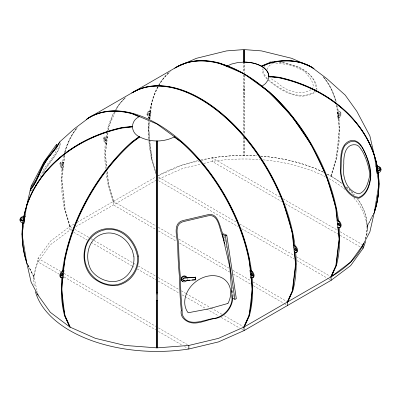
<?xml version="1.0" encoding="UTF-8"?>
<svg xmlns="http://www.w3.org/2000/svg" width="401" height="401" viewBox="0 0 401 401"><rect width="100%" height="100%" fill="white"/><g stroke="black" fill="none" stroke-linecap="round" stroke-linejoin="round"><path stroke-width="0.3" stroke-dasharray="2 1.5" d="M106.977 171.317L108.37 184.34L113.438 201.392L113.438 204.946L155.748 229.372M62.506 169.247L63.308 162.666L63.924 162.31L61.694 161.849A3.86 2.226 60 0 0 61.152 166.285L63.122 168.891L62.506 169.247L60.536 166.641A3.86 2.226 60 0 1 61.077 162.204L63.308 162.666M64.481 155.413L61.594 179.092L64.842 209.472L69.909 226.525L69.909 230.079L50.341 244.8L38.045 261.943A123.122 71.082 0 0 0 34.376 286.921M64.792 155.232L61.899 178.911L65.147 209.292L70.215 226.349M106.034 144.114L106.841 137.533L107.453 137.177L105.222 136.716A3.86 2.226 60 0 0 104.681 141.152L106.651 143.758L106.034 144.114L104.065 141.508A3.86 2.226 60 0 1 104.606 137.072L106.841 137.533M107.724 132.636L105.122 153.959L106.646 168.22M107.994 130.425L108.37 127.333L115.323 111.964M107.959 133.052L105.428 153.784L106.821 166.801M108.32 130.099L108.681 127.152A134.881 77.874 60 0 1 115.353 110.596M150.375 112.4L149.568 118.982L147.598 116.375A3.86 2.226 60 0 1 148.139 111.939L150.375 112.4L150.987 112.044L150.185 118.626L149.879 118.801L151.904 102.195M149.518 121.749L148.656 128.826L149.784 139.368M187.152 279.677L187.132 278.58A3.013 2.642 -15.7 0 1 187.041 279.276M365.241 238.966A122.285 70.601 0 0 0 367.095 226.776L372.94 215.111M57.243 148.014C54.867 155.558 49.463 161.733 44.501 167.733L39.824 177.738M59.944 144.415C57.388 156.134 46.872 163.733 42.431 174.525M60.681 143.257C58.19 155.212 47.935 163.302 42.872 174.009M342.073 183.548A122.285 70.601 0 0 0 331.356 176.46L330.745 176.104L335.812 159.052A134.881 77.874 -60 0 0 336.65 105.438M331.091 176.26L336.158 159.207L339.406 128.826L336.519 105.147M331.356 176.46L336.424 159.408A134.881 77.874 -60 0 0 337.256 105.789M115.583 111.393L117.899 106.27A134.881 77.874 60 0 1 125.533 97.654M264.369 67.378L264.896 66.34M267.121 69.503L268.73 66.31L271.943 63.609M367.151 230.079L367.095 226.274L372.885 214.861M367.095 226.776L372.885 215.362M312.128 89.263L313.306 87.057C313.341 80.666 308.374 75.759 304.349 71.358C295.582 66.11 285.091 63.594 274.946 63.017M315.717 89.964L316.254 88.957C314.625 70.817 294.419 64.451 279.236 62.115M316.439 90.471L315.607 92.024C299.191 102.621 280.449 90.491 267.627 79.573M337.878 118.626L339.847 116.019A3.86 2.226 -60 0 0 339.306 111.583L337.076 112.044L337.878 118.626L338.494 118.982L340.464 116.375A3.86 2.226 -60 0 0 339.923 111.939L337.692 112.4L337.076 112.044M74.21 224.044L69.909 226.525L50.341 241.247L38.045 258.389L33.849 276.79L33.849 280.339M31.373 190.179L32.727 189.367M31.113 191.021L32.045 190.46M60.621 162.37L61.238 162.014M104.15 137.237L104.766 136.881M147.683 112.105L148.3 111.749M62.175 162.36L62.787 162.004M105.704 137.227L106.32 136.871M149.237 112.095L149.849 111.739L150.987 112.044M60.651 163.768L61.438 163.317M104.18 138.641L104.967 138.185M147.713 113.503L148.5 113.052M61.944 166.014A1.303 0.752 60 0 0 61.739 164.059A1.303 0.752 60 0 0 60.471 164.45A1.303 0.752 60 0 0 61.944 166.014L62.731 165.558M105.473 140.881A1.303 0.752 60 0 0 105.268 138.931A1.303 0.752 60 0 0 103.999 139.322A1.303 0.752 60 0 0 105.473 140.881L106.26 140.425M149.007 115.749A1.303 0.752 60 0 0 148.801 113.794A1.303 0.752 60 0 0 147.533 114.19A1.303 0.752 60 0 0 149.007 115.749L149.794 115.293M61.488 167.974L62.105 167.623M105.017 142.846L105.633 142.49M148.55 117.709L149.167 117.358L150.185 118.626M77.192 222.319L156.661 176.44M72.06 228.836L69.909 230.079L71.538 231.016M75.819 226.665L156.966 179.813M311.116 89.714C299.858 96.004 285.983 91.017 277.196 82.641L272.439 79.769L269.467 76.882M314.91 91.473C299.352 101.478 282.239 90.441 269.652 80.646M158.671 175.508L182.47 164.966L198.831 161.052M158.671 179.062L182.47 168.515L201.252 164.024M269.211 62.165L270.835 61.754M271.377 61.619L273.001 61.213M272.144 63.518L273.347 63.218M201.252 160.47L212.164 157.864A123.122 71.082 0 0 1 257.006 155.839M203.678 163.448L212.164 161.418A123.122 71.082 0 0 1 260.099 159.603M200.911 159.939A122.285 70.601 0 0 1 243.602 155.473L244.465 155.473A122.285 70.601 0 0 1 256.891 155.844M243.597 88.902L244.465 88.902M243.597 89.318L244.465 89.318M243.597 89.899L244.465 89.899M243.597 90.31L244.465 90.31M243.597 92.917L244.465 92.917M243.597 94.771L244.465 94.771M243.597 96.285L244.465 96.285M279.442 61.904L285.562 63.112L292.77 65.117L299.998 67.669C308.369 71.859 316.534 79.588 316.99 89.433M149.849 111.739L148.756 111.583A3.86 2.226 60 0 0 148.215 116.019L149.167 117.358M339.762 111.749L340.379 112.105M338.213 111.739L338.825 112.095M339.562 113.052L340.349 113.503A1.303 0.752 -60 0 1 339.737 115.563A1.303 0.752 -60 0 1 338.765 114.661A1.303 0.752 -60 0 1 340.349 113.503M338.269 115.293L339.056 115.749M338.895 117.358L339.512 117.709M279.963 197.011L212.164 157.864L212.164 161.418L281.592 201.502M283.216 198.886L337.462 230.204M340.173 231.768L362.409 244.61M285.387 203.693L338.003 234.069M340.173 235.322L360.243 246.911M158.59 177.197L235.918 221.843M239.703 224.029L293.778 255.247M296.479 256.805L330.008 276.164M158.595 180.756L238.334 226.791M241.587 228.67L294.204 259.046M296.915 260.61L328.374 278.775M328.92 279.086L330.003 279.713M113.438 201.392L156.159 226.059M158.32 227.307L176.164 237.608M178.871 239.166L229.156 268.204M232.941 270.389L250.785 280.69M252.951 281.938L287.557 301.918M158.46 230.941L176.36 241.272M179.613 243.151L229.517 271.963M233.317 274.154L251.216 284.489M253.387 285.743L283.763 303.281M284.304 303.592L286.474 304.845M69.909 226.525L72.621 228.089M74.776 229.337L88.892 237.487M90.997 238.7L136.084 264.73M138.255 265.983L156.966 276.79M158.325 277.572L179.137 289.587M181.302 290.835L185.628 293.337M185.989 293.542L210.5 307.697M211.041 308.008L221.858 314.254M224.5 315.777L242.946 326.429M73.704 232.269L87.268 240.099M91.062 242.289L131.744 265.778M132.29 266.094L135.002 267.657M137.172 268.911L156.154 279.873M158.325 281.126L179.478 293.337M182.189 294.905L184.36 296.154M184.901 296.469L206.059 308.685M206.6 308.996L218.535 315.888M221.247 317.452L239.688 328.098M241.858 329.351L242.941 329.978M60.827 271.542L38.045 258.389L38.045 261.943L59.198 274.159M64.08 273.422L155.748 326.349M158.46 327.913L187.748 344.825M64.08 276.976L155.748 329.898M158.46 331.467L182.325 345.246M184.495 346.494L187.748 348.374M267.502 78.556L265.778 76.887L263.708 72.892L263.587 68.937M267.181 79.142L264.961 76.987L262.825 72.872L262.7 68.797M28.115 265.126L33.905 276.54M28.06 265.377L33.849 276.79L37.368 292.219M28.115 265.627L33.905 277.036M155.919 171.402L152.25 159.052A134.881 77.874 60 0 1 149.488 140.099M149.849 139.984L151.904 159.207L155.924 172.731M155.964 174.089L151.593 159.387A134.881 77.879 60 0 1 148.786 139.814M113.749 201.217L108.681 184.164L107.288 171.142M113.132 201.573L108.064 184.515A134.881 77.879 60 0 1 106.115 173.067M69.644 226.725L64.576 209.673A134.881 77.874 60 0 1 63.744 156.054M224.194 236.279L225.593 242.329M337.692 112.4L338.494 118.982M233.327 294.459L233.562 297.562M244.465 61.418L244.465 72.686M244.465 75.188L244.465 134.716M244.465 137.207L244.465 155.473M244.034 62.01L244.034 72.651M244.034 75.157L244.034 134.059M244.034 137.172L244.034 155.438M243.602 62.045L243.602 72.06M243.602 74.566L243.602 134.089M243.602 137.207L243.602 155.473M232.53 287.387A351.817 252.269 -60 0 1 232.585 288.55M232.68 290.88A351.817 252.269 -60 0 1 232.811 294.976M223.487 236.049A397.501 325.366 -78.6 0 1 225.252 242.525M225.713 244.304A397.501 325.366 -78.6 0 1 226.019 245.492M226.169 246.089A397.501 325.366 -78.6 0 1 226.62 247.873M148.736 139.197A134.881 77.879 60 0 1 148.601 121.142M148.796 118.576A134.881 77.879 60 0 1 158.27 85.824M158.57 85.303A134.881 77.879 60 0 1 168.756 72.706M151.899 159.207A134.881 77.874 60 0 1 148.861 121.608M149.047 119.032A134.881 77.874 60 0 1 158.57 85.644M158.871 85.122A134.881 77.874 60 0 1 169.062 72.526M115.653 110.074A134.881 77.874 60 0 1 126.31 97.062M65.323 151.643A134.881 77.874 60 0 1 77.854 127.147M105.588 168.666A134.881 77.879 60 0 1 106.851 132.646M106.972 132.059A134.881 77.879 60 0 1 114.14 112.009M114.435 111.478A134.881 77.879 60 0 1 125.222 97.834M64.842 152.46A134.881 77.874 60 0 1 77.543 127.323M324.138 77.749A134.881 77.874 -60 0 1 336.424 102.395M323.031 76.576A134.881 77.874 -60 0 1 336.158 102.195M346.359 187.006A122.285 70.601 0 0 1 354.233 194.821M367.095 226.274A122.285 70.601 0 0 0 357.416 198.811A123.122 71.082 0 0 1 365.211 239.081M323.527 77.393A134.881 77.874 -60 0 1 335.812 102.044M260.625 156.099A122.285 70.601 0 0 1 323.873 172.44M327.116 174.099A122.285 70.601 0 0 1 330.745 176.104M149.438 139.483A134.881 77.874 60 0 1 149.172 122.104M149.393 118.881A134.881 77.874 60 0 1 158.33 86.551M158.626 86.014A134.881 77.874 60 0 1 170.36 71.548M157.317 176.104A122.285 70.601 0 0 1 197.828 160.631M64.576 152.661A134.881 77.874 60 0 1 76.451 128.505M353.797 197.883A123.122 71.082 0 0 1 366.714 236.059M263.181 159.859A123.122 71.082 0 0 1 325.366 176.716M329.056 178.666A123.122 71.082 0 0 1 345.05 189.447M260.715 156.099A123.122 71.082 0 0 1 323.737 172.35M327.497 174.27A123.122 71.082 0 0 1 341.707 183.252M346.419 187.051A123.122 71.082 0 0 1 350.253 190.585M351.121 191.452A123.122 71.082 0 0 1 354.223 194.821M104.616 138.967A1.303 0.752 60 0 0 106.09 140.525A1.303 0.752 60 0 0 105.884 138.576A1.303 0.752 60 0 0 104.616 138.967M61.082 164.099A1.303 0.752 60 0 0 62.561 165.658A1.303 0.752 60 0 0 62.35 163.708A1.303 0.752 60 0 0 61.082 164.099M339.121 115.207A1.303 0.752 -60 0 0 339.732 113.152A1.303 0.752 -60 0 0 338.148 114.305A1.303 0.752 -60 0 0 339.121 115.207M148.144 113.834A1.303 0.752 60 0 0 149.623 115.393A1.303 0.752 60 0 0 149.413 113.443A1.303 0.752 60 0 0 148.144 113.834"/><path stroke-width="0.6" d="M374.318 155.387L378.915 183.894L374.318 212.4A134.881 110.135 0 0 0 278.936 77.508L268.83 76.426A24.802 14.321 0 0 0 244.029 62.105L244.034 49.574M287.557 305.472L287.557 301.918L292.625 290.72L295.878 264.089L294.484 251.071M35.433 291.707A123.122 71.082 0 0 0 188.836 349L218.53 341.903L244.029 330.604L331.086 280.339L331.086 276.79L336.158 265.587L339.406 238.956L338.143 227.177M376.048 166.37L379.206 167.197A3.86 3.148 0 0 1 379.973 171.949L377.186 173.417L376.048 165.869L379.206 166.696A3.86 3.148 0 0 1 380.79 170.275M377.186 173.417L377.186 172.911M377.657 166.721L377.657 166.22M30.21 190.996L30.26 189.959C38.591 180.395 40.982 167.137 48.847 157.177L56.706 147.287L60.03 141.593L74.37 128.746L89.263 117.543M31.123 186.184L44.135 161.633L55.804 145.368L56.857 144.43L57.017 144.761C53.934 151.763 47.594 156.636 43.759 163.122L36.165 179.588L32.255 185.633L31.067 186.425L30.526 189.919M181.272 279.437C180.265 275.973 186.014 274.244 186.986 277.803M62.852 277.442L61.594 289.221L64.842 315.848L69.909 327.051L95.408 338.349L125.102 345.451L156.966 347.873L188.836 345.451L218.53 338.349L244.029 327.051L331.086 276.79L350.654 262.069L362.955 244.921L369.877 231.868L374.263 212.645A134.881 110.135 0 0 0 278.885 77.759L268.775 76.676L268.775 76.175A23.97 13.84 0 0 0 261.833 66.501L261.221 66.145A23.97 13.84 0 0 0 244.465 62.14L243.602 62.14L243.602 49.609L226.575 50.902L196.345 58.325L176.936 66.927M63.584 270.62L64.842 258.84A134.881 77.874 -60 0 1 132.285 142.029L139.433 136.816C150.215 142.365 163.723 142.365 174.505 136.816M63.924 270.454L61.694 272.57A3.86 2.226 -60 0 0 61.152 277.632L63.122 277.963L63.924 270.454L63.308 270.099L61.077 272.214A3.86 2.226 -60 0 0 60.536 277.281L61.488 277.517M232.796 298.429C232.089 307.387 225.367 316.309 216.345 318.289C206.59 319.186 195.558 326.775 186.249 320.755A16.291 11.86 -10.9 0 1 181.322 310.179M24.952 216.129L23.814 223.678L21.027 222.209A3.86 3.148 0 0 1 21.794 217.462L24.952 216.635L24.952 216.129L21.794 216.956A3.86 3.148 0 0 0 20.21 220.535M26.737 205.402L30.26 189.959M139.433 136.816C130.215 132.631 130.215 120.751 139.433 116.566M268.83 76.426L267.988 80.13L265.507 83.583L261.567 86.551M243.683 327.206L248.75 316.003A134.881 77.874 60 0 0 181.307 142.18L174.159 136.967M244.334 326.875L249.402 315.672A134.881 77.874 60 0 0 252.214 278.234M287.251 302.098L292.319 290.895L295.567 264.269L292.319 233.888M287.868 301.742L292.936 290.54A134.881 77.874 60 0 0 295.692 252.485M330.78 276.966L335.848 265.763L339.096 239.136L335.848 208.756A134.881 77.879 60 0 0 267.322 90.977A134.881 77.879 60 0 0 174.706 68.21M373.436 214.279L374.263 212.645M365.562 241.447A123.122 71.082 0 0 1 362.955 248.475L350.654 265.617L331.086 280.339M139.167 136.616L132.019 141.829A134.881 77.874 -60 0 0 62.551 270.72M139.779 136.967L132.631 142.18A134.881 77.874 -60 0 0 65.188 316.003L70.255 327.206M30.421 189.257L33.082 186.119L35.564 181.889L43.303 165.297L48.135 157.849L56.205 147.748L58.451 144.36L59.393 142.16L59.995 142.064M89.834 117.167L132.751 92.39M133.363 92.035L176.28 67.258M250.013 270.454L252.244 272.57A3.86 2.226 60 0 1 252.785 277.632L250.815 277.963L250.013 270.454L250.625 270.099L252.861 272.214A3.86 2.226 60 0 1 253.402 277.281L252.45 277.517M251.743 271.993L252.359 271.637M295.276 246.861L295.893 246.505L296.389 247.086A3.86 2.226 60 0 1 296.93 252.149L295.898 252.69M338.805 221.728L339.421 221.372L339.918 221.953A3.86 2.226 60 0 1 340.459 227.016L339.426 227.562L337.873 227.698L338.183 227.522M250.815 277.963L251.432 277.607M294.961 252.475L294.344 252.83L296.314 252.505A3.86 2.226 60 0 0 295.773 247.437L293.542 245.322L294.159 244.966L295.863 246.475M252.369 277.823L252.986 277.467M339.406 227.573L339.847 227.372A3.86 2.226 60 0 0 339.306 222.309L337.071 220.189L337.687 219.838L339.391 221.342M226.495 66.3L231.628 64.025L237.613 62.596L244.029 62.105M261.221 66.145L268.369 63.107A134.881 77.874 -60 0 1 312.178 67.553M261.567 66.3L268.715 63.258A134.881 77.874 -60 0 1 314.078 68.701M261.833 66.501L268.981 63.458A134.881 77.874 -60 0 1 313.828 68.561M222.234 234.435L223.633 233.858L226.765 235.181L236.324 298.73L234.931 299.306L232.164 298.143L229.808 267.111L222.234 234.435L225.367 235.758L226.765 235.181M56.857 144.43L57.178 144.41M132.225 126.44L122.115 127.528A134.881 110.135 0 0 0 23.9 216.174M132.17 126.691L122.059 127.779A134.881 110.135 0 0 0 26.682 205.653L22.085 234.154L26.682 262.66M132.225 126.937L122.115 128.024A134.881 110.135 0 0 0 26.737 262.911L31.123 282.129L38.045 295.186L50.341 312.329L69.909 327.051M183.001 279.958A1.479 1.298 -15.7 0 1 184.229 277.903L195.678 277.236L195.728 279.853L184.34 280.715A1.479 1.298 -15.7 0 1 182.846 279.522A1.479 1.298 -15.7 0 1 184.29 278.104L195.678 277.236M186.876 280.319L189.808 280.098M192.154 279.918L195.086 279.697M339.512 227.252L340.023 227.217M295.978 252.384L296.494 252.349M156.535 292.6L157.403 292.6M156.535 293.883L157.403 293.883M156.535 300.304L157.403 300.304M156.535 300.454L157.403 300.454M268.775 76.175L278.885 77.263A134.881 110.135 0 0 1 377.1 165.909M226.841 66.145L219.693 63.107A134.881 77.874 60 0 0 175.884 67.553M219.347 63.258L244.029 73.759L268.715 91.764L291.717 116.049L311.472 144.956L326.63 176.515L336.158 208.575L337.416 220.36M139.167 116.766L132.019 113.724A134.881 77.874 60 0 0 88.21 118.17M311.126 66.927L291.722 58.325L261.487 50.902L244.465 49.609L244.465 62.14M62.175 271.106L62.787 271.462M62.506 277.607L63.122 277.963M261.833 86.35L268.981 91.563A134.881 77.874 60 0 1 338.444 220.46M311.737 67.278L326.63 78.481L345.196 95.102L356.865 111.368L369.877 135.919L374.263 155.137M26.737 262.911L27.564 264.54M186.816 277.682L186.826 277.703A3.013 2.642 -15.7 0 0 182.505 277.161A3.013 2.642 -15.7 0 0 182.004 281.091A3.013 2.642 -15.7 0 0 186.405 280.931M69.644 326.85L64.576 315.652A134.881 77.874 -60 0 1 61.764 278.214M222.936 234.149C219.708 227.302 218.58 212.114 207.733 214.751L183.743 220.375C171.257 222.901 177.964 238.324 177.753 246.891A397.501 384.84 -28.8 0 0 179.458 276.84L179.698 283.562A351.817 308.695 -15.7 0 0 181.182 309.011L181.317 310.179M195.728 279.853L195.623 277.036M184.34 280.715L184.28 280.515A1.479 1.298 -15.7 0 1 183.904 280.5M37.769 293.978L38.045 295.186M225.367 235.758L234.931 299.306M337.752 223.477L337.873 224.635M293.888 245.487L292.625 233.708L283.096 201.648A134.881 77.874 60 0 0 133.057 92.21M294.018 246.73L294.159 248.034M250.445 271.432L249.096 258.84A134.881 77.874 60 0 0 181.653 142.029L156.966 124.024L132.285 113.523A134.881 77.874 60 0 0 86.41 119.318M251.086 277.442L252.344 289.221L249.096 315.848L244.029 327.051L244.029 330.604M362.955 248.475L362.955 244.921A123.122 71.082 0 0 0 363.471 243.773M188.836 345.451L188.836 349M157.398 140.977L157.398 347.837M156.966 141.007L156.966 292.715M156.966 300.189L156.966 347.873M156.535 140.977L156.535 347.837M23.343 216.485L23.343 216.986M253.287 275.572A1.303 0.752 60 0 1 251.903 274.88A1.303 0.752 60 0 1 251.993 273.332M231.928 290.605A350.94 251.643 -60 0 1 231.989 292.349M232.079 295.271A350.94 251.643 -60 0 1 232.119 297.026C232.46 308.469 222.435 318.178 211.207 318.865C201.683 320.96 187.197 327.256 182.234 314.389L182.094 308.91A350.94 307.928 -15.7 0 1 180.615 283.527L180.375 276.825A396.509 383.882 -28.8 0 1 178.681 246.951C179.127 238.76 172.194 224.034 184.059 221.447L207.939 215.853C219.046 213.312 219.232 229.778 222.781 236.5A396.509 324.559 -78.6 0 1 223.913 240.605M224.229 241.783A396.509 324.559 -78.6 0 1 224.695 243.552M182.696 281.226A3.013 2.642 -15.7 0 1 182.069 280.85M181.583 280.334A3.013 2.642 -15.7 0 1 181.157 279.036M183.543 280.399A1.479 1.298 -15.7 0 1 183.237 280.214M132.315 92.661A134.881 77.874 60 0 1 229.412 120.3A134.881 77.874 60 0 1 294.961 245.612M176.59 67.077A134.881 77.874 60 0 1 311.477 144.956M340.173 225.407A1.303 0.752 60 0 1 338.96 224.615A1.303 0.752 60 0 1 338.88 223.167M131.698 93.017A134.881 77.879 60 0 1 224.159 116.44A134.881 77.879 60 0 1 292.329 233.888M88.26 118.12A134.881 77.874 60 0 1 185.523 145.097A134.881 77.874 60 0 1 251.427 270.74M296.439 250.56A1.303 0.752 60 0 1 295.432 249.748A1.303 0.752 60 0 1 295.231 248.47M339.231 227.948A134.881 77.874 60 0 1 336.419 265.387L331.351 276.59A122.285 70.601 0 0 0 363.481 243.748M380.068 169.021A1.303 1.068 0 0 1 378.775 170.225A1.303 1.068 0 0 1 377.481 169.021M377.567 168.751A1.303 1.068 0 0 1 377.737 168.51M379.807 168.51A1.303 1.068 0 0 1 379.978 168.751M378.258 173.252A134.881 110.135 0 0 1 374.454 211.558M26.546 261.823A134.881 110.135 0 0 1 22.817 222.901M23.519 219.558A1.303 1.068 0 0 1 21.724 220.405A1.303 1.068 0 0 1 21.193 218.771M23.263 218.771A1.303 1.068 0 0 1 23.433 219.011M61.944 273.332A1.303 0.752 -60 0 1 62.115 274.73A1.303 0.752 -60 0 1 60.822 275.672M133.879 256.409C134.781 264.906 130.811 273.412 123.804 278.274L123.668 278.339C113.032 285.367 98.546 280.129 91.403 270.525C84.12 258.254 87.538 238.981 102.145 234.119C112.43 230.505 123.448 235.758 129.057 244.6L132.27 250.229L133.879 256.409M137.413 256.144C139.779 272.62 123.583 288.865 106.992 284.214C92.075 281.051 82.24 265.733 85.037 250.846C86.566 236.57 101.398 226.505 115.232 230.024C127.082 233.267 135.287 244.42 137.413 256.144M138.3 256.074C139.513 267.206 133.373 278.921 123.052 283.462C113.428 288.299 101.684 284.65 93.679 278.229C78.596 265.492 81.313 236.425 101.002 229.873L101.037 229.853C110.41 226.811 120.987 229.342 127.969 236.294L127.999 236.329C133.292 241.733 136.977 248.6 138.3 256.074M369.933 174.615C368.308 181.553 366.639 191.076 359.095 193.848L356.499 193.182C345.121 188.821 342.173 174.671 343.817 163.793C343.457 156.034 345.306 143.473 355.692 144.811C359.075 144.931 360.509 148.951 362.369 151.157C366.334 158.37 368.649 166.37 369.922 174.475L369.933 174.615M370.619 175.372C370.028 183.578 367.09 194.124 358.805 197.397L355.311 196.706C345.557 192.039 341.081 180.936 340.92 170.54C341.597 162.215 340.329 153.212 344.795 145.683C361.371 129.117 370.003 164.295 370.619 175.372M370.79 175.598C370.394 184.084 367.231 194.906 358.73 198.284L355.01 197.588C339.847 189.914 339.266 170.771 340.97 155.954L340.97 155.914C341.251 149.177 344.624 141.282 352.128 140.365C357.151 140.104 360.504 144.079 362.689 148.084C366.915 156.616 371.02 165.894 370.79 175.598M227.958 303.432L208.67 308.87L188.154 312.765A24.802 19.784 -38.5 0 1 207.006 276.314A24.802 19.784 -38.5 0 1 227.958 303.432M251.021 274.469A1.303 0.752 60 0 0 252.5 276.028A1.303 0.752 60 0 0 252.289 274.078A1.303 0.752 60 0 0 251.021 274.469M338.083 224.204A1.303 0.752 60 0 0 339.562 225.763A1.303 0.752 60 0 0 339.351 223.813A1.303 0.752 60 0 0 338.083 224.204M294.555 249.337A1.303 0.752 60 0 0 296.028 250.896A1.303 0.752 60 0 0 295.823 248.946A1.303 0.752 60 0 0 294.555 249.337M377.978 170.505A1.303 1.068 0 0 0 380.068 169.798A1.303 1.068 0 0 0 378.273 168.676A1.303 1.068 0 0 0 377.978 170.505M21.433 220.771A1.303 1.068 0 0 0 23.519 220.064A1.303 1.068 0 0 0 21.724 218.941A1.303 1.068 0 0 0 21.433 220.771M62.12 275.843A1.303 0.752 -60 0 0 62.731 273.788A1.303 0.752 -60 0 0 61.147 274.941A1.303 0.752 -60 0 0 62.12 275.843"/></g></svg>
